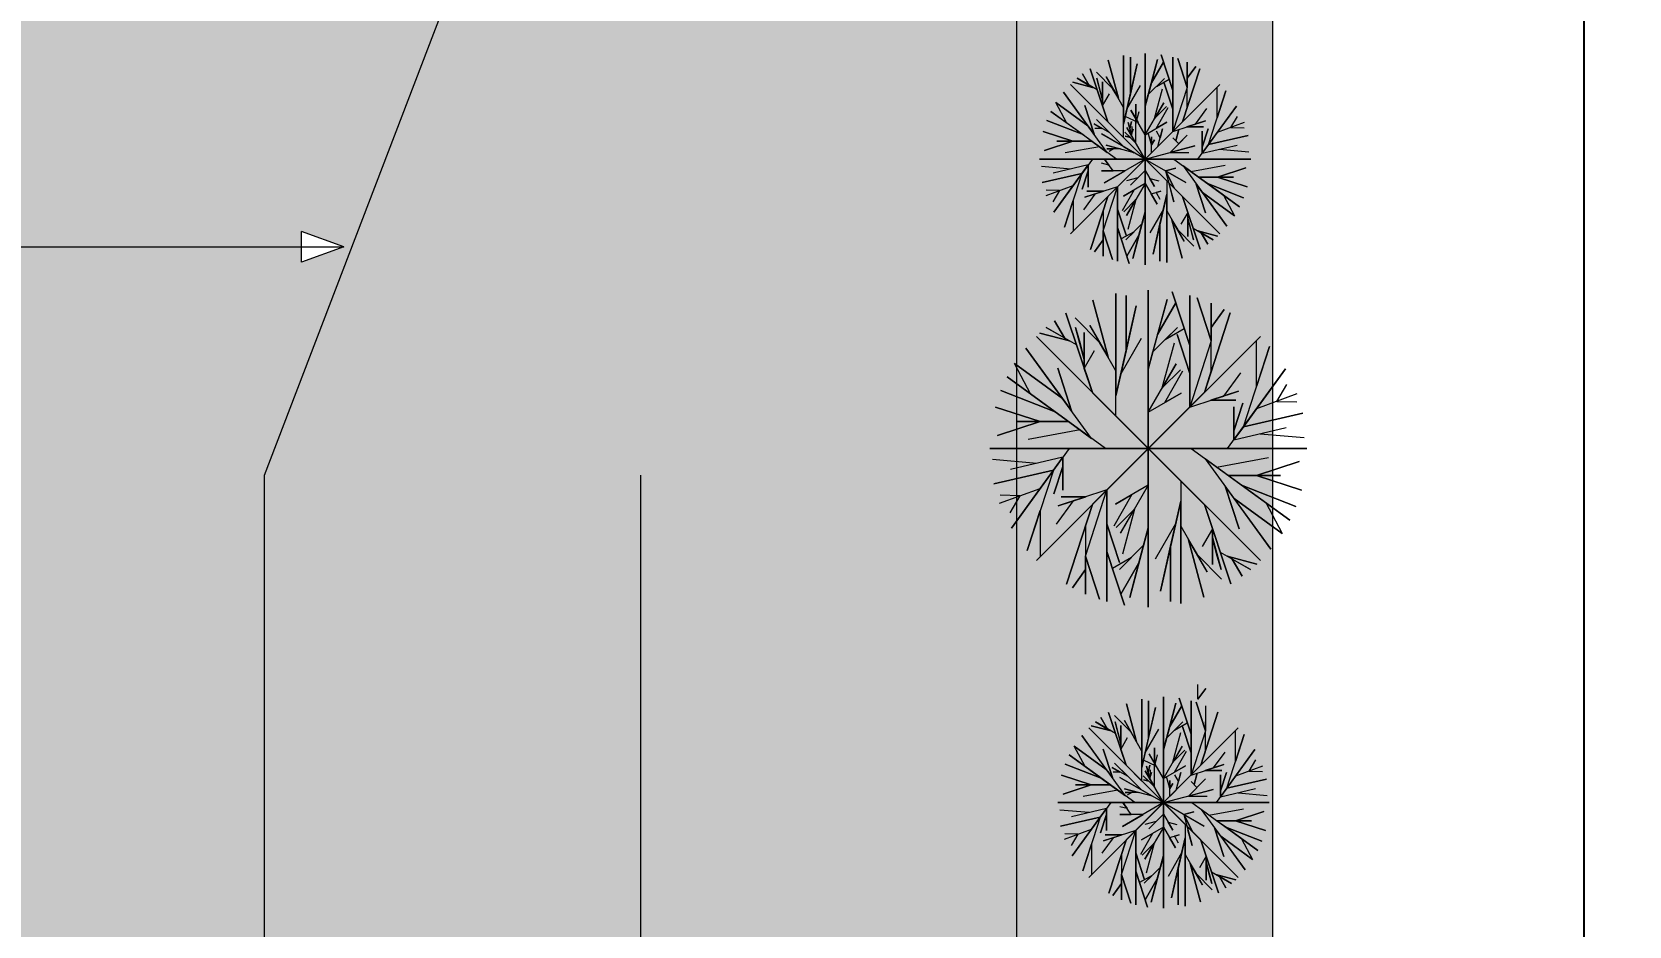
# Model space of a CAD drawing. Header units: millimetres. Extents: x 0 to 241, y -16 to 86.
# Drawn here: x 210.1 to 220.72, y -10.4 to -4.46 of the extents above; entities that cross this region are included whole.
import ezdxf

# ---------------------------------------------------------------- set-up
doc = ezdxf.new("R2010")
doc.units = ezdxf.units.MM
for name, color, linetype, lineweight in [('Warstwa1', 92, 'Continuous', 15), ('Warstwa2', 30, 'Continuous', 15), ('Warstwa3', 7, 'Continuous', 15), ('Warstwa4', 91, 'Continuous', 20)]:
    doc.layers.add(name, color=color, linetype=linetype, lineweight=lineweight)
doc.layers.add('Warstwa5', color=7, linetype='Continuous', lineweight=15, true_color=0x9bc7df)
doc.layers.add('Warstwa8', color=7, linetype='Continuous', lineweight=18, true_color=0xededed)
doc.styles.get("Standard").update_dxf_attribs({"font": 'arial.ttf'})
doc.dimstyles.new('Kopia ISO-25', dxfattribs={"dimtxt": 0.5, "dimasz": 0.5, "dimexe": 0.3, "dimexo": 0, "dimgap": 0.3, "dimtad": 1, "dimdec": 0, "dimtxsty": 'Standard', "dimcen": 2.5, "dimadec": 0, "dimazin": 0, "dimtfac": 1, "dimtdec": 0, "dimtmove": 0, "dimatfit": 3, "dimfxl": 1, "dimarcsym": 0})

# ---------------------------------------------------------------- blocks, each defined once
blk = doc.blocks.new('*D14')
at = {"layer": 'Defpoints', "color": 0, "transparency": 16777216}
for p in [(218.35, 26.2), (218.35, -14.2), (220.418, -14.2)]:
    blk.add_point(p, dxfattribs=at)
at = {"layer": 'Warstwa3', "color": 0, "lineweight": -2, "transparency": 16777216}
for p, q in [((218.35, 26.2), (220.718, 26.2)), ((220.418, 25.7), (220.418, -13.7)), ((218.35, -14.2), (220.718, -14.2))]:
    blk.add_line(p, q, dxfattribs=at)
at = {"layer": 'Warstwa3', "color": 0, "transparency": 16777216}
for points in [[(220.335, 25.7), (220.501, 25.7), (220.418, 26.2)], [(220.335, -13.7), (220.501, -13.7), (220.418, -14.2)]]:
    blk.add_solid(points, dxfattribs=at)
at = {"layer": 'Warstwa3', "color": 0, "transparency": 16777216, "insert": (219.863, 6), "char_height": 0.5, "attachment_point": 5, "rotation": 90}
blk.add_mtext('40', dxfattribs=at)

msp = doc.modelspace()

# ---------------------------------------------------------------- hatches: boundary and pattern name
at = {"layer": 'Warstwa4'}
h = msp.add_hatch(color=256, dxfattribs=at)
h.set_gradient(color1=(127, 255, 127), color2=(127, 255, 127), tint=1)
h.paths.add_polyline_path([(191.5, -14.2), (218.35, -14.2), (218.35, 26.2), (199.596, 26.887), (199.596, 26.817), (199.596, 26.123), (206.729, 25.763), (206.729, 24.246), (216.65, 23.887), (216.65, -12.4), (214.3, -12.4), (193.6, -12.4), (193.5, -12.4), (193.5, 27.11), (191.5, 27.184)])
at = {"layer": 'Warstwa8'}
h = msp.add_hatch(dxfattribs=at)
h.set_pattern_fill('ANSI37', color=256, scale=0.001, angle=90, style=0)
h.set_pattern_definition([(135, (218.5, -14.2), (-0.00224506403, -0.00224506403), []), (225, (218.5, -14.2), (0.00224506403, -0.00224506403), [])])
h.paths.add_polyline_path([(193.5, 20.41), (193.5, 11.7), (196.436, 11.7, 0.414214), (197.136, 11), (199.8, 11), (205.68, 11), (205.336, 10.555, -0.414214), (205.636, 10.255), (209.38, 10.255), (209.38, -0.372, 0.414214), (210.88, -1.872), (216.65, -1.872), (216.65, 0.132), (216.638, 0.141), (216.529, 0.345), (216.65, 0.257), (216.65, 3.482), (216.555, 3.66), (216.65, 3.591), (216.65, 7.841), (216.62, 7.863), (216.499, 8.09), (216.65, 7.98), (216.65, 12.791), (216.361, 12.685), (216.361, 12.592), (213.961, 12.592), (213.961, 14.442), (212.811, 14.442, -0.414214), (213.961, 15.592, -0.414214), (212.811, 16.742), (213.961, 16.742), (213.961, 18.592), (216.361, 18.592), (216.361, 17.321), (216.65, 17.321), (216.65, 17.783), (216.562, 17.948), (216.65, 17.884), (216.65, 22.491), (216.621, 22.512), (216.5, 22.739), (216.65, 22.63), (216.65, 23.887), (206.729, 24.246), (206.729, 25.763), (199.596, 26.123), (199.596, 26.41), (196.436, 26.41), (196.436, 20.41)])
h.paths.add_polyline_path([(197.188, 15.222), (198.788, 15.222), (198.788, 14.222), (197.188, 14.222)], flags=16)
h.paths.add_polyline_path([(197.188, 13.922), (198.788, 13.922), (198.788, 12.922), (197.188, 12.922)], flags=16)
h.paths.add_polyline_path([(197.188, 12.622), (198.788, 12.622), (198.788, 11.622), (197.188, 11.622)], flags=16)
h.paths.add_polyline_path([(201.476, 14.59), (201.576, 14.59), (201.576, 13.29), (201.476, 13.29)], flags=16)
h.paths.add_polyline_path([(201.476, 13.11), (201.576, 13.11), (201.576, 11.81), (201.476, 11.81)], flags=16)
h.paths.add_polyline_path([(201.925, 18.069), (202.212, 18.156), (202.201, 17.951)], flags=16)
h.paths.add_polyline_path([(200.986, 22.102), (201.05, 23.25), (200.201, 23.298), (200.335, 25.694), (206.326, 25.359), (206.192, 22.963), (202.198, 23.186, -0.414214)], flags=16)
h.paths.add_polyline_path([(204.682, 14.888), (205.282, 14.888), (205.282, 14.188), (204.682, 14.188)], flags=16)
h.paths.add_polyline_path([(204.682, 14.038), (205.282, 14.038), (205.282, 13.338), (204.682, 13.338)], flags=16)
h.paths.add_polyline_path([(204.682, 13.188), (205.282, 13.188), (205.282, 12.488), (204.682, 12.488)], flags=16)
h.paths.add_polyline_path([(204.682, 12.338), (205.282, 12.338), (205.282, 11.638), (204.682, 11.638)], flags=16)
h.paths.add_polyline_path([(209.743, 13.877), (209.843, 13.877), (209.843, 12.577), (209.743, 12.577)], flags=16)
h.paths.add_polyline_path([(209.743, 12.377), (209.843, 12.377), (209.843, 11.077), (209.743, 11.077)], flags=16)
h.paths.add_polyline_path([(209.743, 10.897), (209.843, 10.897), (209.843, 9.597), (209.743, 9.597)], flags=16)
h.paths.add_polyline_path([(208.853, 21.448), (208.921, 23.847), (214.918, 23.678), (214.851, 21.279), (213.002, 21.331), (212.969, 20.182, -0.414214), (211.852, 21.363, -0.414214), (210.67, 20.246), (210.703, 21.396)], flags=16)
h.paths.add_polyline_path([(212.693, 10.797), (216.193, 10.797), (216.193, 9.097), (212.693, 9.097), (212.693, 9.797, -1), (212.693, 10.097)], flags=16)
h.paths.add_polyline_path([(212.693, 8.697), (216.193, 8.697), (216.193, 6.997), (212.693, 6.997), (212.693, 7.697, -1), (212.693, 7.997)], flags=16)
h.paths.add_polyline_path([(212.693, 6.597), (216.193, 6.597), (216.193, 4.897), (212.693, 4.897), (212.693, 5.597, -1), (212.693, 5.897)], flags=16)
h.paths.add_polyline_path([(212.693, 4.497), (216.193, 4.497), (216.193, 2.797), (212.693, 2.797), (212.693, 3.497, -1), (212.693, 3.797)], flags=16)
h.paths.add_polyline_path([(212.693, 2.397), (216.193, 2.397), (216.193, 0.697), (212.693, 0.697), (212.693, 1.397, -1), (212.693, 1.697)], flags=16)
h.paths.add_polyline_path([(212.693, 0.297), (216.193, 0.297), (216.193, -1.403), (212.693, -1.403), (212.693, -0.703, -1), (212.693, -0.403)], flags=16)
h.paths.add_polyline_path([(205.636, 10.255), (205.636, -0.372), (209.38, -0.372), (209.38, 10.255)], flags=17)
h.paths.add_polyline_path([(207.874, 8.247), (207.977, 8.529), (208.08, 8.247)], flags=16)
h.paths.add_polyline_path([(193.5, 11.7), (193.5, -3.606), (197.375, -3.606, -0.198912), (196.936, -2.545), (196.936, 10.255, -0.414214), (197.236, 10.555), (205.336, 10.555), (205.68, 11), (199.8, 11), (197.136, 11, -0.414214), (196.436, 11.7)])
h.paths.add_polyline_path([(194.998, 7.351), (194.896, 7.633), (195.101, 7.633)], flags=16)
h.paths.add_polyline_path([(213.765, -1.872), (211.65, -7.4), (211.65, -12.4), (216.635, -12.4), (216.65, -12.353), (216.65, -11.403), (216.539, -11.194), (216.65, -11.275), (216.65, -6.689), (216.634, -6.659), (216.65, -6.671), (216.65, -2.684), (216.594, -2.579), (216.65, -2.62), (216.65, -1.872)])
h.paths.add_polyline_path([(209.38, -0.372), (205.636, -0.372), (205.636, -2.545), (208.65, -7.4), (208.65, -12.4), (209.085, -12.4), (209.124, -12.334), (209.145, -12.4), (211.65, -12.4), (211.65, -7.4), (213.765, -1.872), (210.88, -1.872, -0.414214)])
h.paths.add_polyline_path([(211.895, -5.781), (212.176, -5.884), (211.895, -5.986)], flags=16)
h.paths.add_polyline_path([(208.476, -1.991), (208.414, -1.698), (208.65, -1.882)], flags=16)
h.paths.add_polyline_path([(205.636, -2.545, -0.414214), (204.136, -4.045), (203.15, -4.045), (203.15, -7.4), (203.15, -12.4), (208.65, -12.4), (208.65, -7.4)])
h.paths.add_polyline_path([(198.436, -4.045, -0.198912), (197.375, -3.606), (193.5, -3.606), (193.5, -12.398), (193.523, -12.4), (197.19, -12.4), (197.19, -12.286), (197.2, -7.4), (197.2, -12.4), (197.357, -12.4), (197.373, -12.372), (197.382, -12.4), (203.15, -12.4), (203.15, -7.4), (203.15, -4.045)])
h.paths.add_polyline_path([(201.75, -5.781), (202.032, -5.884), (201.75, -5.986)], flags=16)
h.paths.add_polyline_path([(195.841, -10.098), (195.841, -10.033, 1.765487), (194.67, -9.177), (194.618, -9.103, -1.717481)], flags=16)
h.paths.add_polyline_path([(195.79, -9.718), (195.79, -10.69, -0.955498), (195.76, -11.348, -0.955498), (195.73, -10.69), (195.73, -10.103), (195.17, -10.103), (195.17, -10.043), (195.73, -10.043), (195.73, -9.778), (194.93, -9.778), (194.271, -8.836), (193.917, -8.87), (193.912, -8.811), (194.311, -8.776), (194.97, -9.718)], flags=16)
h.paths.add_polyline_path([(197.136, 10.255), (197.136, 1.955), (205.436, 1.955), (205.436, 10.255)], flags=17)
h.paths.add_polyline_path([(199.736, 3.355), (199.736, 2.205, -0.414214), (198.586, 3.355, -0.414214), (197.436, 2.205), (197.436, 3.355), (197.436, 10.055), (198.436, 10.055, -1), (198.736, 10.055), (199.736, 10.055)], flags=16)
h.paths.add_polyline_path([(200.136, 10.055), (201.136, 10.055, -1), (201.436, 10.055), (202.436, 10.055), (202.436, 3.355), (202.436, 2.205, -0.414214), (201.286, 3.355, -0.414214), (200.136, 2.205), (200.136, 3.355)], flags=16)
h.paths.add_polyline_path([(199.836, 9.205), (199.836, 9.405), (200.036, 9.405), (200.036, 9.205)], flags=16)
h.paths.add_polyline_path([(200.036, 4.105), (200.036, 3.905), (199.836, 3.905), (199.836, 4.105)], flags=16)
h.paths.add_polyline_path([(202.836, 10.055), (203.836, 10.055, -1), (204.136, 10.055), (205.136, 10.055), (205.136, 3.355), (205.136, 2.205, -0.414214), (203.986, 3.355, -0.414214), (202.836, 2.205), (202.836, 3.355)], flags=16)
h.paths.add_polyline_path([(197.386, 9.205), (197.186, 9.205), (197.186, 9.405), (197.386, 9.405)], flags=16)
h.paths.add_polyline_path([(202.536, 9.205), (202.536, 9.405), (202.736, 9.405), (202.736, 9.205)], flags=16)
h.paths.add_polyline_path([(197.386, 4.105), (197.386, 3.905), (197.186, 3.905), (197.186, 4.105)], flags=16)
h.paths.add_polyline_path([(202.536, 4.105), (202.736, 4.105), (202.736, 3.905), (202.536, 3.905)], flags=16)
h.paths.add_polyline_path([(205.185, 9.258), (205.185, 9.458), (205.385, 9.458), (205.385, 9.258)], flags=16)
h.paths.add_polyline_path([(205.185, 4.158), (205.385, 4.158), (205.385, 3.958), (205.185, 3.958)], flags=16)
h.paths.add_polyline_path([(198.746, 21.663), (198.746, 25.48), (197.098, 25.48), (197.098, 21.663)], flags=24)

# ---------------------------------------------------------------- linework, layer by layer
at = {"layer": 'Warstwa1'}
for p, q in [((217.324, -4.896), (217.256, -4.643)), ((217.256, -4.643), (217.324, -4.896)), ((217.359, -5.157), (217.359, -4.613)), ((217.359, -4.613), (217.359, -4.957)), ((217.359, -5.068), (217.449, -4.668)), ((217.404, -4.868), (217.404, -4.623)), ((217.404, -4.623), (217.404, -4.868)), ((217.449, -4.668), (217.404, -4.868)), ((217.502, -6.003), (217.502, -4.599)), ((217.502, -4.599), (217.502, -5.301)), ((217.502, -5.301), (217.502, -4.599)), ((217.502, -4.599), (217.502, -6.003)), ((217.502, -4.95), (217.585, -4.64)), ((217.585, -4.64), (217.544, -4.795)), ((217.544, -4.795), (217.624, -4.656)), ((217.624, -4.656), (217.544, -4.795)), ((217.685, -4.845), (217.608, -4.607)), ((217.608, -4.607), (217.685, -4.845)), ((217.685, -4.845), (217.685, -4.623)), ((217.685, -4.623), (217.685, -4.968)), ((217.781, -4.824), (217.719, -4.633)), ((217.719, -4.633), (217.781, -4.824)), ((217.781, -4.764), (217.781, -4.656)), ((217.781, -4.656), (217.781, -4.824)), ((217.183, -4.841), (217.049, -4.764)), ((217.049, -4.764), (217.13, -4.811)), ((217.13, -4.811), (217.086, -4.735)), ((217.086, -4.735), (217.13, -4.811)), ((217.254, -5.052), (217.137, -4.702)), ((217.137, -4.702), (217.254, -5.052)), ((217.286, -4.831), (217.178, -4.723)), ((217.218, -4.906), (217.18, -4.764)), ((217.18, -4.764), (217.199, -4.835)), ((217.359, -4.957), (217.242, -4.755)), ((217.242, -4.755), (217.324, -4.896)), ((217.523, -4.872), (217.63, -4.765)), ((217.63, -4.765), (217.577, -4.819)), ((217.577, -4.819), (217.661, -4.77)), ((217.75, -5.052), (217.865, -4.7)), ((217.865, -4.7), (217.75, -5.052)), ((217.781, -4.764), (217.839, -4.685)), ((217.839, -4.685), (217.781, -4.764)), ((217.781, -4.959), (217.781, -4.764)), ((217.25, -5.256), (216.959, -4.855)), ((216.959, -4.855), (217.122, -5.079)), ((217.502, -5.301), (217.006, -4.804)), ((217.006, -4.804), (217.998, -5.797)), ((217.006, -5.797), (217.998, -4.804)), ((217.153, -4.824), (217.021, -4.789)), ((217.021, -4.789), (217.153, -4.824)), ((217.13, -4.811), (217.153, -4.824)), ((217.199, -4.835), (217.218, -4.906)), ((217.218, -4.946), (217.218, -4.787)), ((217.218, -4.787), (217.218, -4.946)), ((217.218, -4.946), (217.218, -4.867)), ((217.218, -4.867), (217.218, -4.906)), ((217.218, -4.946), (217.264, -4.867)), ((217.324, -4.896), (217.286, -4.831)), ((217.404, -4.868), (217.359, -5.068)), ((217.381, -4.968), (217.472, -4.811)), ((217.544, -4.795), (217.502, -4.95)), ((217.502, -5.301), (217.998, -4.804)), ((217.502, -4.95), (217.523, -4.872)), ((217.564, -5.032), (217.617, -4.833)), ((217.685, -4.968), (217.629, -4.796)), ((217.629, -4.796), (217.685, -4.968)), ((217.781, -4.824), (217.685, -5.117)), ((217.685, -5.117), (217.685, -4.845)), ((217.923, -5.204), (218.039, -4.848)), ((217.981, -5.026), (217.981, -4.822)), ((218.039, -4.848), (217.981, -5.026)), ((217.312, -5.301), (216.876, -4.984)), ((216.876, -4.984), (217.089, -5.138)), ((217.122, -5.079), (216.909, -4.924)), ((216.909, -4.924), (217.122, -5.079)), ((216.982, -5.061), (216.909, -4.924)), ((217.162, -5.134), (217.1, -4.944)), ((217.1, -4.944), (217.162, -5.134)), ((217.218, -4.906), (217.218, -4.946)), ((217.254, -5.052), (217.218, -4.946)), ((217.359, -4.957), (217.359, -5.068)), ((217.359, -5.068), (217.381, -4.968)), ((217.502, -5.139), (217.407, -4.975)), ((217.407, -4.975), (217.455, -5.057)), ((217.441, -5.195), (217.441, -4.935)), ((217.441, -4.935), (217.441, -5.065)), ((217.441, -5.065), (217.463, -4.984)), ((217.502, -5.139), (217.625, -4.926)), ((217.502, -4.95), (217.502, -5.139)), ((217.625, -4.926), (217.564, -5.032)), ((217.564, -5.032), (217.644, -4.952)), ((217.644, -4.952), (217.564, -5.032)), ((217.575, -5.097), (217.655, -4.957)), ((217.685, -4.968), (217.685, -5.117)), ((217.75, -5.052), (217.781, -4.959)), ((217.836, -5.069), (217.911, -4.965)), ((217.853, -5.301), (218.109, -4.948)), ((218.109, -4.948), (217.981, -5.124)), ((217.089, -5.138), (216.849, -5.044)), ((216.849, -5.044), (217.089, -5.138)), ((217.122, -5.079), (217.162, -5.134)), ((217.267, -5.127), (217.162, -5.066)), ((217.162, -5.066), (217.214, -5.097)), ((217.357, -5.217), (217.178, -5.038)), ((217.178, -5.038), (217.267, -5.127)), ((217.254, -5.052), (217.254, -5.052)), ((217.254, -5.052), (217.359, -5.157)), ((217.455, -5.057), (217.37, -5.018)), ((217.502, -5.301), (217.38, -5.09)), ((217.38, -5.09), (217.441, -5.195)), ((217.411, -5.142), (217.388, -5.058)), ((217.388, -5.058), (217.399, -5.1)), ((217.399, -5.1), (217.412, -5.051)), ((217.412, -5.051), (217.399, -5.1)), ((217.416, -5.122), (217.416, -5.083)), ((217.75, -5.052), (217.502, -5.301)), ((217.502, -5.139), (217.647, -5.055)), ((217.647, -5.055), (217.575, -5.097)), ((217.685, -5.117), (217.902, -5.047)), ((217.902, -5.047), (217.779, -5.087)), ((217.779, -5.087), (217.836, -5.069)), ((217.779, -5.087), (217.889, -5.087)), ((217.889, -5.087), (217.779, -5.087)), ((218.161, -5.058), (217.981, -5.124)), ((218.161, -5.058), (217.981, -5.124)), ((218.071, -5.091), (218.115, -5.017)), ((218.071, -5.091), (218.071, -5.091)), ((218.071, -5.091), (218.159, -5.094)), ((218.161, -5.058), (218.161, -5.058)), ((218.161, -5.058), (218.161, -5.058)), ((218.161, -5.058), (218.161, -5.058)), ((218.161, -5.058), (218.161, -5.058)), ((218.161, -5.058), (218.161, -5.058)), ((218.161, -5.058), (218.161, -5.058)), ((217.022, -5.182), (216.824, -5.117)), ((216.824, -5.117), (217.022, -5.182)), ((217.022, -5.182), (216.834, -5.243)), ((216.834, -5.243), (217.022, -5.182)), ((217.148, -5.182), (216.916, -5.182)), ((216.916, -5.182), (217.022, -5.182)), ((217.022, -5.182), (217.148, -5.182)), ((217.089, -5.138), (217.148, -5.182)), ((217.148, -5.182), (217.25, -5.256)), ((217.214, -5.097), (217.167, -5.097)), ((217.502, -5.301), (217.211, -5.133)), ((217.211, -5.133), (217.357, -5.217)), ((217.441, -5.195), (217.367, -5.121)), ((217.367, -5.121), (217.404, -5.158)), ((217.404, -5.158), (217.369, -5.149)), ((217.369, -5.149), (217.404, -5.158)), ((217.399, -5.1), (217.411, -5.142)), ((217.411, -5.142), (217.422, -5.101)), ((217.422, -5.101), (217.416, -5.122)), ((217.544, -5.206), (217.523, -5.127)), ((217.544, -5.259), (217.544, -5.153)), ((217.544, -5.153), (217.544, -5.206)), ((217.544, -5.206), (217.563, -5.172)), ((217.563, -5.172), (217.544, -5.206)), ((217.601, -5.159), (217.577, -5.116)), ((217.586, -5.217), (217.617, -5.1)), ((217.617, -5.1), (217.601, -5.159)), ((217.668, -5.256), (217.782, -5.142)), ((217.725, -5.199), (217.685, -5.159)), ((217.685, -5.159), (217.705, -5.179)), ((217.705, -5.179), (217.725, -5.105)), ((217.725, -5.105), (217.705, -5.179)), ((217.782, -5.142), (217.725, -5.199)), ((217.881, -5.222), (217.921, -5.1)), ((217.921, -5.1), (217.881, -5.222)), ((217.881, -5.262), (217.881, -5.116)), ((217.881, -5.116), (217.881, -5.222)), ((217.981, -5.124), (217.923, -5.204)), ((217.923, -5.204), (218.186, -5.144)), ((218.186, -5.144), (217.923, -5.204)), ((217.981, -5.124), (217.981, -5.124)), ((217.981, -5.124), (217.981, -5.124)), ((217.981, -5.124), (217.981, -5.124)), ((217.502, -5.301), (216.8, -5.301)), ((216.8, -5.301), (218.204, -5.301)), ((217.354, -5.301), (216.8, -5.301)), ((217.151, -5.301), (216.895, -5.653)), ((217.199, -5.219), (216.97, -5.26)), ((217.502, -5.301), (217.006, -5.797)), ((217.151, -5.301), (217.354, -5.301)), ((217.151, -5.301), (217.312, -5.301)), ((217.502, -5.301), (217.23, -5.458)), ((217.289, -5.379), (217.232, -5.301)), ((217.232, -5.301), (217.26, -5.34)), ((217.429, -5.258), (217.242, -5.208)), ((217.242, -5.208), (217.335, -5.233)), ((217.335, -5.233), (217.248, -5.233)), ((217.248, -5.233), (217.291, -5.233)), ((217.254, -5.549), (217.502, -5.301)), ((217.291, -5.233), (217.262, -5.25)), ((217.357, -5.217), (217.429, -5.258)), ((217.502, -5.301), (217.833, -5.212)), ((217.502, -5.301), (217.586, -5.217)), ((217.502, -5.301), (217.502, -6.003)), ((218.204, -5.301), (217.502, -5.301)), ((217.998, -5.797), (217.502, -5.301)), ((217.502, -6.003), (217.502, -5.301)), ((217.502, -5.301), (218.204, -5.301)), ((217.502, -5.301), (217.998, -5.797)), ((217.502, -5.301), (217.772, -5.457)), ((217.853, -5.301), (217.65, -5.301)), ((217.65, -5.301), (218.204, -5.301)), ((217.833, -5.212), (217.668, -5.256)), ((217.668, -5.256), (217.793, -5.256)), ((217.853, -5.301), (217.692, -5.301)), ((217.692, -5.301), (218.128, -5.618)), ((217.923, -5.204), (217.881, -5.262)), ((217.881, -5.262), (218.113, -5.207)), ((217.881, -5.222), (217.881, -5.262)), ((217.997, -5.235), (218.192, -5.252)), ((217.007, -5.367), (216.812, -5.349)), ((217.081, -5.397), (216.818, -5.457)), ((216.818, -5.457), (217.081, -5.397)), ((217.123, -5.339), (216.891, -5.394)), ((217.081, -5.397), (216.965, -5.753)), ((217.023, -5.477), (217.081, -5.397)), ((217.081, -5.397), (217.123, -5.339)), ((217.123, -5.379), (217.083, -5.501)), ((217.083, -5.501), (217.123, -5.379)), ((217.123, -5.339), (217.123, -5.486)), ((217.123, -5.379), (217.123, -5.339)), ((217.123, -5.486), (217.123, -5.379)), ((217.26, -5.34), (217.211, -5.327)), ((217.366, -5.379), (217.211, -5.379)), ((217.211, -5.379), (217.289, -5.379)), ((217.23, -5.458), (217.366, -5.379)), ((217.502, -5.376), (217.405, -5.474)), ((217.502, -5.376), (217.563, -5.483)), ((217.637, -5.379), (217.705, -5.361)), ((217.705, -5.361), (217.637, -5.379)), ((217.772, -5.457), (217.637, -5.379)), ((217.637, -5.379), (217.698, -5.496)), ((217.698, -5.496), (217.637, -5.379)), ((217.637, -5.379), (217.692, -5.584)), ((217.856, -5.42), (217.754, -5.346)), ((217.754, -5.346), (218.045, -5.746)), ((217.805, -5.383), (218.034, -5.341)), ((217.982, -5.42), (218.17, -5.359)), ((218.17, -5.359), (217.982, -5.42)), ((216.843, -5.543), (217.023, -5.477)), ((216.843, -5.543), (217.023, -5.477)), ((216.933, -5.51), (216.845, -5.507)), ((216.933, -5.51), (216.889, -5.585)), ((216.895, -5.653), (217.023, -5.477)), ((216.933, -5.51), (216.933, -5.51)), ((217.023, -5.477), (217.023, -5.477)), ((217.023, -5.477), (217.023, -5.477)), ((217.023, -5.477), (217.023, -5.477)), ((217.319, -5.484), (217.102, -5.554)), ((217.102, -5.554), (217.225, -5.514)), ((217.225, -5.514), (217.115, -5.514)), ((217.115, -5.514), (217.225, -5.514)), ((217.225, -5.514), (217.168, -5.533)), ((217.223, -5.778), (217.319, -5.484)), ((217.319, -5.484), (217.319, -5.756)), ((217.319, -5.634), (217.319, -5.484)), ((217.429, -5.504), (217.349, -5.644)), ((217.502, -5.462), (217.357, -5.546)), ((217.357, -5.546), (217.429, -5.504)), ((217.453, -5.425), (217.378, -5.445)), ((217.502, -5.462), (217.379, -5.676)), ((217.405, -5.474), (217.453, -5.425)), ((217.502, -5.652), (217.502, -5.462)), ((217.502, -5.462), (217.582, -5.6)), ((217.563, -5.483), (217.533, -5.43)), ((217.533, -5.43), (217.592, -5.445)), ((217.542, -5.531), (217.607, -5.514)), ((217.607, -5.514), (217.574, -5.523)), ((217.75, -5.549), (217.645, -5.444)), ((217.645, -5.444), (217.645, -5.988)), ((217.692, -5.584), (217.665, -5.481)), ((217.882, -5.523), (217.842, -5.467)), ((217.842, -5.467), (217.904, -5.657)), ((217.904, -5.657), (217.842, -5.467)), ((217.916, -5.463), (217.856, -5.42)), ((217.856, -5.42), (218.088, -5.42)), ((217.982, -5.42), (217.856, -5.42)), ((218.128, -5.618), (217.916, -5.463)), ((217.916, -5.463), (218.155, -5.558)), ((218.155, -5.558), (217.916, -5.463)), ((218.088, -5.42), (217.982, -5.42)), ((217.982, -5.42), (218.18, -5.484)), ((218.18, -5.484), (217.982, -5.42)), ((216.843, -5.543), (216.843, -5.543)), ((216.843, -5.543), (216.843, -5.543)), ((216.843, -5.543), (216.843, -5.543)), ((216.843, -5.543), (216.843, -5.543)), ((216.843, -5.543), (216.843, -5.543)), ((216.843, -5.543), (216.843, -5.543)), ((216.965, -5.753), (217.023, -5.575)), ((217.023, -5.575), (217.023, -5.78)), ((217.168, -5.533), (217.093, -5.637)), ((217.254, -5.549), (217.139, -5.902)), ((217.139, -5.902), (217.254, -5.549)), ((217.254, -5.549), (217.223, -5.643)), ((217.44, -5.569), (217.36, -5.65)), ((217.36, -5.65), (217.44, -5.569)), ((217.379, -5.676), (217.44, -5.569)), ((217.44, -5.569), (217.387, -5.769)), ((217.582, -5.6), (217.542, -5.531)), ((217.645, -5.534), (217.556, -5.933)), ((217.574, -5.523), (217.599, -5.566)), ((217.6, -5.734), (217.645, -5.534)), ((217.645, -5.534), (217.623, -5.634)), ((217.645, -5.644), (217.645, -5.534)), ((217.75, -5.549), (217.868, -5.9)), ((217.868, -5.9), (217.75, -5.549)), ((217.75, -5.549), (217.75, -5.549)), ((217.75, -5.549), (217.786, -5.655)), ((218.045, -5.746), (217.882, -5.523)), ((217.882, -5.523), (218.095, -5.677)), ((218.095, -5.677), (217.882, -5.523)), ((218.022, -5.541), (218.095, -5.677)), ((217.223, -5.643), (217.223, -5.837)), ((217.319, -5.978), (217.319, -5.634)), ((217.319, -5.634), (217.375, -5.806)), ((217.375, -5.806), (217.319, -5.634)), ((217.481, -5.729), (217.374, -5.837)), ((217.502, -5.652), (217.419, -5.961)), ((217.461, -5.806), (217.502, -5.652)), ((217.502, -5.652), (217.481, -5.729)), ((217.623, -5.634), (217.533, -5.79)), ((217.645, -5.988), (217.645, -5.644)), ((217.645, -5.644), (217.762, -5.846)), ((217.762, -5.846), (217.68, -5.705)), ((217.68, -5.705), (217.748, -5.958)), ((217.748, -5.958), (217.68, -5.705)), ((217.68, -5.705), (217.718, -5.771)), ((217.786, -5.655), (217.74, -5.734)), ((217.786, -5.655), (217.786, -5.814)), ((217.786, -5.814), (217.786, -5.655)), ((217.786, -5.655), (217.786, -5.735)), ((217.786, -5.695), (217.786, -5.655)), ((217.786, -5.735), (217.786, -5.695)), ((217.786, -5.695), (217.824, -5.837)), ((217.805, -5.766), (217.786, -5.695)), ((217.223, -5.837), (217.166, -5.917)), ((217.166, -5.917), (217.223, -5.837)), ((217.223, -5.945), (217.223, -5.778)), ((217.223, -5.778), (217.285, -5.968)), ((217.285, -5.968), (217.223, -5.778)), ((217.223, -5.837), (217.223, -5.945)), ((217.319, -5.756), (217.396, -5.995)), ((217.396, -5.995), (217.319, -5.756)), ((217.319, -5.756), (217.319, -5.978)), ((217.428, -5.783), (217.343, -5.831)), ((217.374, -5.837), (217.428, -5.783)), ((217.461, -5.806), (217.38, -5.945)), ((217.38, -5.945), (217.461, -5.806)), ((217.419, -5.961), (217.461, -5.806)), ((217.556, -5.933), (217.6, -5.734)), ((217.6, -5.734), (217.6, -5.978)), ((217.6, -5.978), (217.6, -5.734)), ((217.718, -5.771), (217.826, -5.879)), ((217.824, -5.837), (217.805, -5.766)), ((217.821, -5.76), (217.955, -5.837)), ((217.874, -5.791), (217.851, -5.777)), ((217.851, -5.777), (217.983, -5.812)), ((217.983, -5.812), (217.851, -5.777)), ((217.955, -5.837), (217.874, -5.791)), ((217.874, -5.791), (217.918, -5.866)), ((217.918, -5.866), (217.874, -5.791)), ((217.256, -6.617), (217.154, -6.237)), ((217.154, -6.237), (217.256, -6.617)), ((217.308, -7.009), (217.308, -6.193)), ((217.308, -6.193), (217.308, -6.708)), ((217.376, -6.574), (217.376, -6.207)), ((217.376, -6.207), (217.376, -6.574)), ((217.523, -8.277), (217.523, -6.171)), ((217.523, -6.171), (217.523, -7.224)), ((217.523, -7.224), (217.523, -6.171)), ((217.523, -6.171), (217.523, -8.277)), ((217.523, -6.697), (217.648, -6.233)), ((217.648, -6.233), (217.585, -6.465)), ((217.585, -6.465), (217.706, -6.256)), ((217.706, -6.256), (217.585, -6.465)), ((217.798, -6.54), (217.682, -6.183)), ((217.682, -6.183), (217.798, -6.54)), ((217.798, -6.54), (217.798, -6.207)), ((217.798, -6.207), (217.798, -6.724)), ((217.941, -6.508), (217.848, -6.222)), ((217.848, -6.222), (217.941, -6.508)), ((217.941, -6.419), (217.941, -6.257)), ((217.941, -6.257), (217.941, -6.508)), ((217.151, -6.851), (216.975, -6.325)), ((216.975, -6.325), (217.151, -6.851)), ((217.199, -6.519), (217.037, -6.356)), ((217.308, -6.874), (217.443, -6.275)), ((217.443, -6.275), (217.376, -6.574)), ((217.896, -6.851), (218.067, -6.322)), ((218.067, -6.322), (217.896, -6.851)), ((217.941, -6.419), (218.028, -6.299)), ((218.028, -6.299), (217.941, -6.419)), ((217, -6.509), (216.802, -6.456)), ((216.802, -6.456), (217, -6.509)), ((217.045, -6.535), (216.844, -6.419)), ((216.844, -6.419), (216.965, -6.489)), ((216.965, -6.489), (216.9, -6.375)), ((216.9, -6.375), (216.965, -6.489)), ((217.097, -6.632), (217.04, -6.419)), ((217.04, -6.419), (217.069, -6.526)), ((217.097, -6.691), (217.097, -6.453)), ((217.097, -6.453), (217.097, -6.691)), ((217.308, -6.708), (217.134, -6.406)), ((217.134, -6.406), (217.256, -6.617)), ((217.585, -6.465), (217.523, -6.697)), ((217.554, -6.581), (217.716, -6.42)), ((217.716, -6.42), (217.635, -6.5)), ((217.635, -6.5), (217.761, -6.427)), ((217.798, -6.724), (217.714, -6.466)), ((217.714, -6.466), (217.798, -6.724)), ((217.941, -6.71), (217.941, -6.419)), ((217.145, -7.156), (216.709, -6.556)), ((216.709, -6.556), (216.953, -6.891)), ((217.523, -7.224), (216.779, -6.479)), ((216.779, -6.479), (218.268, -7.968)), ((216.779, -7.968), (218.268, -6.479)), ((216.965, -6.489), (217, -6.509)), ((217.069, -6.526), (217.097, -6.632)), ((217.097, -6.691), (217.097, -6.572)), ((217.097, -6.572), (217.097, -6.632)), ((217.097, -6.691), (217.166, -6.573)), ((217.256, -6.617), (217.199, -6.519)), ((217.376, -6.574), (217.308, -6.874)), ((217.342, -6.724), (217.478, -6.49)), ((217.523, -7.224), (218.268, -6.479)), ((217.616, -6.821), (217.696, -6.522)), ((217.941, -6.508), (217.798, -6.949)), ((217.798, -6.949), (217.798, -6.54)), ((218.155, -7.079), (218.328, -6.545)), ((218.242, -6.812), (218.242, -6.505)), ((218.328, -6.545), (218.242, -6.812)), ((216.953, -6.891), (216.634, -6.659)), ((216.634, -6.659), (216.953, -6.891)), ((216.743, -6.864), (216.634, -6.659)), ((217.097, -6.632), (217.097, -6.691)), ((217.523, -6.697), (217.554, -6.581)), ((217.523, -6.981), (217.708, -6.661)), ((217.708, -6.661), (217.616, -6.821)), ((217.239, -7.224), (216.584, -6.748)), ((216.584, -6.748), (216.903, -6.98)), ((217.013, -6.974), (216.921, -6.689)), ((216.921, -6.689), (217.013, -6.974)), ((217.151, -6.851), (217.097, -6.691)), ((217.308, -6.708), (217.308, -6.874)), ((217.308, -6.874), (217.342, -6.724)), ((217.523, -6.697), (217.523, -6.981)), ((217.616, -6.821), (217.736, -6.7)), ((217.736, -6.7), (217.616, -6.821)), ((217.632, -6.918), (217.753, -6.708)), ((217.798, -6.724), (217.798, -6.949)), ((217.896, -6.851), (217.941, -6.71)), ((218.024, -6.875), (218.137, -6.72)), ((218.05, -7.224), (218.434, -6.695)), ((218.434, -6.695), (218.242, -6.959)), ((216.903, -6.98), (216.543, -6.838)), ((216.543, -6.838), (216.903, -6.98)), ((216.953, -6.891), (217.013, -6.974)), ((217.151, -6.851), (217.151, -6.851)), ((217.151, -6.851), (217.308, -7.009)), ((217.896, -6.851), (217.523, -7.224)), ((217.523, -6.981), (217.741, -6.855)), ((217.741, -6.855), (217.632, -6.918)), ((217.798, -6.949), (218.123, -6.843)), ((218.123, -6.843), (217.938, -6.903)), ((217.938, -6.903), (218.024, -6.875)), ((218.511, -6.86), (218.242, -6.959)), ((218.511, -6.86), (218.242, -6.959)), ((218.377, -6.91), (218.443, -6.797)), ((218.511, -6.86), (218.511, -6.86)), ((218.511, -6.86), (218.511, -6.86)), ((218.511, -6.86), (218.511, -6.86)), ((218.511, -6.86), (218.511, -6.86)), ((218.511, -6.86), (218.511, -6.86)), ((218.511, -6.86), (218.511, -6.86)), ((216.804, -7.045), (216.507, -6.948)), ((216.507, -6.948), (216.804, -7.045)), ((216.903, -6.98), (216.993, -7.045)), ((217.938, -6.903), (218.104, -6.903)), ((218.104, -6.903), (217.938, -6.903)), ((218.092, -7.105), (218.151, -6.923)), ((218.151, -6.923), (218.092, -7.105)), ((218.092, -7.166), (218.092, -6.946)), ((218.092, -6.946), (218.092, -7.105)), ((218.242, -6.959), (218.155, -7.079)), ((218.155, -7.079), (218.55, -6.988)), ((218.55, -6.988), (218.155, -7.079)), ((218.242, -6.959), (218.242, -6.959)), ((218.242, -6.959), (218.242, -6.959)), ((218.242, -6.959), (218.242, -6.959)), ((218.377, -6.91), (218.377, -6.91)), ((218.377, -6.91), (218.509, -6.914)), ((216.804, -7.045), (216.521, -7.137)), ((216.521, -7.137), (216.804, -7.045)), ((216.993, -7.045), (216.645, -7.045)), ((216.645, -7.045), (216.804, -7.045)), ((217.069, -7.1), (216.725, -7.163)), ((216.804, -7.045), (216.993, -7.045)), ((216.993, -7.045), (217.145, -7.156)), ((218.155, -7.079), (218.092, -7.166)), ((218.092, -7.166), (218.44, -7.084)), ((218.092, -7.105), (218.092, -7.166)), ((218.266, -7.125), (218.558, -7.151)), ((217.523, -7.224), (216.47, -7.224)), ((216.47, -7.224), (218.576, -7.224)), ((217.301, -7.224), (216.47, -7.224)), ((216.781, -7.322), (216.488, -7.296)), ((216.955, -7.281), (216.607, -7.363)), ((216.997, -7.224), (216.613, -7.752)), ((217.523, -7.224), (216.779, -7.968)), ((216.892, -7.368), (216.955, -7.281)), ((216.955, -7.281), (216.955, -7.501)), ((216.955, -7.342), (216.955, -7.281)), ((216.997, -7.224), (217.301, -7.224)), ((216.997, -7.224), (217.239, -7.224)), ((217.151, -7.596), (217.523, -7.224)), ((217.523, -7.224), (217.523, -8.277)), ((218.576, -7.224), (217.523, -7.224)), ((218.268, -7.968), (217.523, -7.224)), ((217.523, -8.277), (217.523, -7.224)), ((217.523, -7.224), (218.576, -7.224)), ((217.523, -7.224), (218.268, -7.968)), ((218.05, -7.224), (217.746, -7.224)), ((217.746, -7.224), (218.576, -7.224)), ((218.05, -7.224), (217.808, -7.224)), ((217.808, -7.224), (218.463, -7.699)), ((218.054, -7.402), (217.901, -7.291)), ((217.901, -7.291), (218.337, -7.892)), ((217.977, -7.347), (218.322, -7.284)), ((218.243, -7.402), (218.525, -7.31)), ((218.525, -7.31), (218.243, -7.402)), ((216.892, -7.368), (216.497, -7.459)), ((216.497, -7.459), (216.892, -7.368)), ((216.892, -7.368), (216.718, -7.902)), ((216.805, -7.488), (216.892, -7.368)), ((216.955, -7.342), (216.895, -7.524)), ((216.895, -7.524), (216.955, -7.342)), ((216.955, -7.501), (216.955, -7.342)), ((218.143, -7.467), (218.054, -7.402)), ((218.054, -7.402), (218.402, -7.402)), ((218.243, -7.402), (218.054, -7.402)), ((218.402, -7.402), (218.243, -7.402)), ((218.243, -7.402), (218.54, -7.499)), ((218.54, -7.499), (218.243, -7.402)), ((216.535, -7.587), (216.805, -7.488)), ((216.535, -7.587), (216.805, -7.488)), ((216.67, -7.538), (216.538, -7.533)), ((216.613, -7.752), (216.805, -7.488)), ((216.805, -7.488), (216.805, -7.488)), ((216.805, -7.488), (216.805, -7.488)), ((216.805, -7.488), (216.805, -7.488)), ((217.248, -7.498), (216.923, -7.604)), ((217.105, -7.939), (217.248, -7.498)), ((217.248, -7.498), (217.248, -7.907)), ((217.248, -7.723), (217.248, -7.498)), ((217.414, -7.529), (217.293, -7.739)), ((217.523, -7.466), (217.305, -7.592)), ((217.305, -7.592), (217.414, -7.529)), ((217.523, -7.466), (217.338, -7.786)), ((217.523, -7.75), (217.523, -7.466)), ((217.896, -7.596), (217.738, -7.438)), ((217.738, -7.438), (217.738, -8.254)), ((218.094, -7.556), (218.033, -7.473)), ((218.033, -7.473), (218.126, -7.758)), ((218.126, -7.758), (218.033, -7.473)), ((218.463, -7.699), (218.143, -7.467)), ((218.143, -7.467), (218.503, -7.609)), ((218.503, -7.609), (218.143, -7.467)), ((216.535, -7.587), (216.535, -7.587)), ((216.535, -7.587), (216.535, -7.587)), ((216.535, -7.587), (216.535, -7.587)), ((216.535, -7.587), (216.535, -7.587)), ((216.535, -7.587), (216.535, -7.587)), ((216.535, -7.587), (216.535, -7.587)), ((216.67, -7.538), (216.603, -7.65)), ((216.67, -7.538), (216.67, -7.538)), ((216.718, -7.902), (216.805, -7.635)), ((216.805, -7.635), (216.805, -7.942)), ((217.023, -7.572), (216.91, -7.727)), ((216.923, -7.604), (217.108, -7.544)), ((217.108, -7.544), (216.943, -7.544)), ((216.943, -7.544), (217.108, -7.544)), ((217.151, -7.596), (216.979, -8.125)), ((216.979, -8.125), (217.151, -7.596)), ((217.108, -7.544), (217.023, -7.572)), ((217.151, -7.596), (217.105, -7.737)), ((217.431, -7.626), (217.31, -7.747)), ((217.31, -7.747), (217.431, -7.626)), ((217.338, -7.786), (217.431, -7.626)), ((217.431, -7.626), (217.351, -7.925)), ((217.738, -7.573), (217.604, -8.172)), ((217.671, -7.873), (217.738, -7.573)), ((217.738, -7.573), (217.704, -7.723)), ((217.738, -7.739), (217.738, -7.573)), ((217.896, -7.596), (218.071, -8.122)), ((218.071, -8.122), (217.896, -7.596)), ((217.896, -7.596), (217.896, -7.596)), ((217.896, -7.596), (217.949, -7.756)), ((218.337, -7.892), (218.094, -7.556)), ((218.094, -7.556), (218.412, -7.788)), ((218.412, -7.788), (218.094, -7.556)), ((218.303, -7.583), (218.412, -7.788)), ((217.105, -7.737), (217.105, -8.028)), ((217.248, -8.24), (217.248, -7.723)), ((217.248, -7.723), (217.332, -7.981)), ((217.332, -7.981), (217.248, -7.723)), ((217.704, -7.723), (217.569, -7.958)), ((217.738, -8.254), (217.738, -7.739)), ((217.738, -7.739), (217.913, -8.042)), ((217.523, -7.75), (217.399, -8.214)), ((217.461, -7.982), (217.523, -7.75)), ((217.523, -7.75), (217.492, -7.866)), ((217.913, -8.042), (217.791, -7.83)), ((217.791, -7.83), (217.892, -8.21)), ((217.892, -8.21), (217.791, -7.83)), ((217.791, -7.83), (217.847, -7.928)), ((217.949, -7.756), (217.881, -7.874)), ((217.949, -7.756), (217.949, -7.994)), ((217.949, -7.994), (217.949, -7.756)), ((217.949, -7.756), (217.949, -7.875)), ((217.949, -7.815), (217.949, -7.756)), ((217.949, -7.875), (217.949, -7.815)), ((217.949, -7.815), (218.006, -8.028)), ((217.977, -7.922), (217.949, -7.815)), ((217.105, -8.19), (217.105, -7.939)), ((217.105, -7.939), (217.198, -8.225)), ((217.198, -8.225), (217.105, -7.939)), ((217.248, -7.907), (217.365, -8.265)), ((217.365, -8.265), (217.248, -7.907)), ((217.248, -7.907), (217.248, -8.24)), ((217.411, -7.947), (217.285, -8.02)), ((217.492, -7.866), (217.331, -8.028)), ((217.331, -8.028), (217.411, -7.947)), ((217.604, -8.172), (217.671, -7.873)), ((217.671, -7.873), (217.671, -8.24)), ((217.671, -8.24), (217.671, -7.873)), ((217.847, -7.928), (218.01, -8.091)), ((218.006, -8.028), (217.977, -7.922)), ((218.001, -7.913), (218.202, -8.028)), ((218.081, -7.958), (218.046, -7.938)), ((218.046, -7.938), (218.244, -7.991)), ((218.244, -7.991), (218.046, -7.938)), ((218.202, -8.028), (218.081, -7.958)), ((218.081, -7.958), (218.147, -8.072)), ((218.147, -8.072), (218.081, -7.958)), ((217.105, -8.028), (217.018, -8.148)), ((217.018, -8.148), (217.105, -8.028)), ((217.105, -8.028), (217.105, -8.19)), ((217.461, -7.982), (217.341, -8.191)), ((217.341, -8.191), (217.461, -7.982)), ((217.399, -8.214), (217.461, -7.982)), ((217.853, -8.889), (217.853, -8.792)), ((217.48, -9.433), (217.48, -8.889)), ((217.48, -8.889), (217.48, -9.233)), ((217.525, -9.144), (217.525, -8.899)), ((217.525, -8.899), (217.525, -9.144)), ((217.624, -10.278), (217.624, -8.874)), ((217.624, -8.874), (217.624, -9.576)), ((217.624, -9.576), (217.624, -8.874)), ((217.624, -8.874), (217.624, -10.278)), ((217.807, -9.121), (217.729, -8.882)), ((217.729, -8.882), (217.807, -9.121)), ((217.807, -9.121), (217.807, -8.899)), ((217.807, -8.899), (217.807, -9.244)), ((217.902, -9.099), (217.84, -8.909)), ((217.84, -8.909), (217.902, -9.099)), ((217.853, -8.889), (217.906, -8.817)), ((217.906, -8.817), (217.853, -8.889)), ((217.252, -9.087), (217.208, -9.011)), ((217.208, -9.011), (217.252, -9.087)), ((217.375, -9.328), (217.258, -8.978)), ((217.258, -8.978), (217.375, -9.328)), ((217.408, -9.107), (217.299, -8.998)), ((217.445, -9.172), (217.377, -8.919)), ((217.377, -8.919), (217.445, -9.172)), ((217.48, -9.343), (217.57, -8.944)), ((217.57, -8.944), (217.525, -9.144)), ((217.624, -9.225), (217.706, -8.916)), ((217.706, -8.916), (217.665, -9.071)), ((217.665, -9.071), (217.745, -8.932)), ((217.745, -8.932), (217.665, -9.071)), ((217.872, -9.328), (217.986, -8.976)), ((217.986, -8.976), (217.872, -9.328)), ((217.902, -8.932), (217.902, -9.099)), ((217.624, -9.576), (217.127, -9.08)), ((217.127, -9.08), (218.12, -10.073)), ((217.127, -10.073), (218.12, -9.08)), ((217.275, -9.1), (217.143, -9.065)), ((217.143, -9.065), (217.275, -9.1)), ((217.305, -9.117), (217.171, -9.04)), ((217.171, -9.04), (217.252, -9.087)), ((217.252, -9.087), (217.275, -9.1)), ((217.34, -9.182), (217.302, -9.04)), ((217.302, -9.04), (217.321, -9.111)), ((217.321, -9.111), (217.34, -9.182)), ((217.34, -9.222), (217.34, -9.063)), ((217.34, -9.063), (217.34, -9.222)), ((217.48, -9.233), (217.364, -9.031)), ((217.364, -9.031), (217.445, -9.172)), ((217.445, -9.172), (217.408, -9.107)), ((217.503, -9.244), (217.593, -9.087)), ((217.665, -9.071), (217.624, -9.225)), ((217.624, -9.576), (218.12, -9.08)), ((217.644, -9.148), (217.752, -9.04)), ((217.685, -9.308), (217.739, -9.109)), ((217.752, -9.04), (217.698, -9.094)), ((217.698, -9.094), (217.782, -9.046)), ((217.807, -9.244), (217.751, -9.071)), ((217.751, -9.071), (217.807, -9.244)), ((217.902, -9.099), (217.807, -9.393)), ((217.807, -9.393), (217.807, -9.121)), ((217.902, -9.234), (217.902, -9.04)), ((218.045, -9.48), (218.16, -9.124)), ((218.103, -9.302), (218.103, -9.098)), ((218.16, -9.124), (218.103, -9.302)), ((217.243, -9.355), (217.031, -9.2)), ((217.031, -9.2), (217.243, -9.355)), ((217.104, -9.337), (217.031, -9.2)), ((217.372, -9.531), (217.081, -9.131)), ((217.081, -9.131), (217.243, -9.355)), ((217.284, -9.41), (217.222, -9.22)), ((217.222, -9.22), (217.284, -9.41)), ((217.34, -9.222), (217.34, -9.142)), ((217.34, -9.142), (217.34, -9.182)), ((217.34, -9.222), (217.385, -9.143)), ((217.34, -9.182), (217.34, -9.222)), ((217.375, -9.328), (217.34, -9.222)), ((217.525, -9.144), (217.48, -9.343)), ((217.48, -9.233), (217.48, -9.343)), ((217.563, -9.471), (217.563, -9.211)), ((217.563, -9.211), (217.563, -9.341)), ((217.624, -9.225), (217.644, -9.148)), ((217.624, -9.415), (217.747, -9.201)), ((217.624, -9.225), (217.624, -9.415)), ((217.747, -9.201), (217.685, -9.308)), ((217.685, -9.308), (217.766, -9.228)), ((217.766, -9.228), (217.685, -9.308)), ((217.696, -9.373), (217.777, -9.233)), ((217.872, -9.328), (217.902, -9.234)), ((217.975, -9.576), (218.231, -9.224)), ((218.231, -9.224), (218.103, -9.4)), ((217.21, -9.414), (216.97, -9.32)), ((216.97, -9.32), (217.21, -9.414)), ((217.434, -9.576), (216.997, -9.259)), ((216.997, -9.259), (217.21, -9.414)), ((217.478, -9.492), (217.299, -9.314)), ((217.299, -9.314), (217.389, -9.403)), ((217.375, -9.328), (217.375, -9.328)), ((217.375, -9.328), (217.48, -9.433)), ((217.48, -9.343), (217.503, -9.244)), ((217.576, -9.333), (217.492, -9.293)), ((217.532, -9.418), (217.51, -9.334)), ((217.51, -9.334), (217.521, -9.376)), ((217.521, -9.376), (217.534, -9.327)), ((217.534, -9.327), (217.521, -9.376)), ((217.624, -9.415), (217.529, -9.251)), ((217.529, -9.251), (217.576, -9.333)), ((217.563, -9.341), (217.585, -9.259)), ((217.872, -9.328), (217.624, -9.576)), ((217.624, -9.415), (217.769, -9.331)), ((217.769, -9.331), (217.696, -9.373)), ((217.807, -9.244), (217.807, -9.393)), ((217.807, -9.393), (218.024, -9.323)), ((218.024, -9.323), (217.9, -9.363)), ((217.957, -9.344), (218.033, -9.241)), ((218.282, -9.334), (218.103, -9.4)), ((218.282, -9.334), (218.103, -9.4)), ((218.193, -9.367), (218.237, -9.292)), ((218.282, -9.334), (218.282, -9.334)), ((218.282, -9.334), (218.282, -9.334)), ((218.282, -9.334), (218.282, -9.334)), ((218.282, -9.334), (218.282, -9.334)), ((218.282, -9.334), (218.282, -9.334)), ((218.282, -9.334), (218.282, -9.334)), ((217.144, -9.457), (216.946, -9.393)), ((216.946, -9.393), (217.144, -9.457)), ((217.21, -9.414), (217.27, -9.457)), ((217.243, -9.355), (217.284, -9.41)), ((217.389, -9.403), (217.283, -9.342)), ((217.283, -9.342), (217.336, -9.373)), ((217.336, -9.373), (217.289, -9.373)), ((217.624, -9.576), (217.333, -9.408)), ((217.333, -9.408), (217.478, -9.492)), ((217.563, -9.471), (217.489, -9.397)), ((217.489, -9.397), (217.526, -9.434)), ((217.526, -9.434), (217.491, -9.425)), ((217.491, -9.425), (217.526, -9.434)), ((217.624, -9.576), (217.502, -9.365)), ((217.502, -9.365), (217.563, -9.471)), ((217.521, -9.376), (217.532, -9.418)), ((217.532, -9.418), (217.543, -9.376)), ((217.538, -9.397), (217.538, -9.359)), ((217.543, -9.376), (217.538, -9.397)), ((217.665, -9.482), (217.644, -9.403)), ((217.665, -9.535), (217.665, -9.428)), ((217.665, -9.428), (217.665, -9.482)), ((217.723, -9.434), (217.699, -9.392)), ((217.707, -9.493), (217.739, -9.376)), ((217.739, -9.376), (217.723, -9.434)), ((217.789, -9.532), (217.904, -9.418)), ((217.846, -9.475), (217.807, -9.435)), ((217.807, -9.435), (217.827, -9.455)), ((217.827, -9.455), (217.847, -9.38)), ((217.847, -9.38), (217.827, -9.455)), ((217.904, -9.418), (217.846, -9.475)), ((217.9, -9.363), (217.957, -9.344)), ((217.9, -9.363), (218.011, -9.363)), ((218.011, -9.363), (217.9, -9.363)), ((218.003, -9.498), (218.042, -9.376)), ((218.042, -9.376), (218.003, -9.498)), ((218.003, -9.538), (218.003, -9.391)), ((218.003, -9.391), (218.003, -9.498)), ((218.103, -9.4), (218.045, -9.48)), ((218.045, -9.48), (218.308, -9.42)), ((218.308, -9.42), (218.045, -9.48)), ((218.103, -9.4), (218.103, -9.4)), ((218.103, -9.4), (218.103, -9.4)), ((218.103, -9.4), (218.103, -9.4)), ((218.193, -9.367), (218.193, -9.367)), ((218.193, -9.367), (218.281, -9.37)), ((217.144, -9.457), (216.956, -9.519)), ((216.956, -9.519), (217.144, -9.457)), ((217.27, -9.457), (217.038, -9.457)), ((217.038, -9.457), (217.144, -9.457)), ((217.321, -9.494), (217.091, -9.536)), ((217.144, -9.457), (217.27, -9.457)), ((217.27, -9.457), (217.372, -9.531)), ((217.55, -9.534), (217.364, -9.484)), ((217.364, -9.484), (217.457, -9.509)), ((217.457, -9.509), (217.369, -9.509)), ((217.369, -9.509), (217.413, -9.509)), ((217.413, -9.509), (217.383, -9.526)), ((217.478, -9.492), (217.55, -9.534)), ((217.624, -9.576), (217.955, -9.488)), ((217.624, -9.576), (217.707, -9.493)), ((217.665, -9.482), (217.685, -9.448)), ((217.685, -9.448), (217.665, -9.482)), ((217.955, -9.488), (217.789, -9.532)), ((217.789, -9.532), (217.914, -9.532)), ((218.045, -9.48), (218.003, -9.538)), ((218.003, -9.538), (218.235, -9.483)), ((218.003, -9.498), (218.003, -9.538)), ((218.119, -9.511), (218.313, -9.528)), ((217.624, -9.576), (216.922, -9.576)), ((216.922, -9.576), (218.326, -9.576)), ((217.475, -9.576), (216.922, -9.576)), ((217.129, -9.642), (216.934, -9.625)), ((217.245, -9.615), (217.013, -9.67)), ((217.273, -9.576), (217.016, -9.929)), ((217.624, -9.576), (217.127, -10.073)), ((217.202, -9.673), (217.245, -9.615)), ((217.245, -9.655), (217.205, -9.777)), ((217.205, -9.777), (217.245, -9.655)), ((217.245, -9.615), (217.245, -9.761)), ((217.245, -9.655), (217.245, -9.615)), ((217.245, -9.761), (217.245, -9.655)), ((217.273, -9.576), (217.475, -9.576)), ((217.273, -9.576), (217.434, -9.576)), ((217.382, -9.616), (217.333, -9.603)), ((217.488, -9.655), (217.333, -9.655)), ((217.333, -9.655), (217.41, -9.655)), ((217.624, -9.576), (217.352, -9.734)), ((217.352, -9.734), (217.488, -9.655)), ((217.41, -9.655), (217.353, -9.576)), ((217.353, -9.576), (217.382, -9.616)), ((217.375, -9.825), (217.624, -9.576)), ((217.624, -9.652), (217.526, -9.75)), ((217.624, -9.576), (217.624, -10.278)), ((218.326, -9.576), (217.624, -9.576)), ((218.12, -10.073), (217.624, -9.576)), ((217.624, -10.278), (217.624, -9.576)), ((217.624, -9.576), (218.326, -9.576)), ((217.624, -9.576), (218.12, -10.073)), ((217.624, -9.576), (217.894, -9.732)), ((217.624, -9.652), (217.685, -9.758)), ((217.759, -9.654), (217.826, -9.636)), ((217.826, -9.636), (217.759, -9.654)), ((217.894, -9.732), (217.759, -9.654)), ((217.759, -9.654), (217.819, -9.772)), ((217.819, -9.772), (217.759, -9.654)), ((217.759, -9.654), (217.814, -9.86)), ((217.975, -9.576), (217.772, -9.576)), ((217.772, -9.576), (218.326, -9.576)), ((217.975, -9.576), (217.813, -9.576)), ((217.813, -9.576), (218.25, -9.894)), ((217.977, -9.696), (217.875, -9.622)), ((217.875, -9.622), (218.166, -10.022)), ((217.926, -9.659), (218.156, -9.617)), ((218.103, -9.696), (218.291, -9.634)), ((218.291, -9.634), (218.103, -9.696)), ((217.202, -9.673), (216.939, -9.733)), ((216.939, -9.733), (217.202, -9.673)), ((216.965, -9.819), (217.145, -9.753)), ((216.965, -9.819), (217.145, -9.753)), ((217.016, -9.929), (217.145, -9.753)), ((217.202, -9.673), (217.087, -10.029)), ((217.145, -9.753), (217.202, -9.673)), ((217.145, -9.753), (217.145, -9.753)), ((217.145, -9.753), (217.145, -9.753)), ((217.145, -9.753), (217.145, -9.753)), ((217.44, -9.76), (217.224, -9.83)), ((217.345, -10.054), (217.44, -9.76)), ((217.44, -9.76), (217.44, -10.032)), ((217.44, -9.909), (217.44, -9.76)), ((217.624, -9.738), (217.478, -9.822)), ((217.575, -9.701), (217.499, -9.721)), ((217.624, -9.738), (217.5, -9.952)), ((217.526, -9.75), (217.575, -9.701)), ((217.624, -9.927), (217.624, -9.738)), ((217.624, -9.738), (217.703, -9.876)), ((217.685, -9.758), (217.654, -9.705)), ((217.654, -9.705), (217.713, -9.721)), ((217.872, -9.825), (217.767, -9.72)), ((217.767, -9.72), (217.767, -10.264)), ((217.814, -9.86), (217.786, -9.757)), ((218.004, -9.798), (217.963, -9.743)), ((217.963, -9.743), (218.025, -9.933)), ((218.025, -9.933), (217.963, -9.743)), ((218.037, -9.739), (217.977, -9.696)), ((217.977, -9.696), (218.209, -9.696)), ((218.103, -9.696), (217.977, -9.696)), ((218.25, -9.894), (218.037, -9.739)), ((218.037, -9.739), (218.277, -9.833)), ((218.277, -9.833), (218.037, -9.739)), ((218.209, -9.696), (218.103, -9.696)), ((218.103, -9.696), (218.301, -9.76)), ((218.301, -9.76), (218.103, -9.696)), ((216.965, -9.819), (216.965, -9.819)), ((216.965, -9.819), (216.965, -9.819)), ((216.965, -9.819), (216.965, -9.819)), ((216.965, -9.819), (216.965, -9.819)), ((216.965, -9.819), (216.965, -9.819)), ((216.965, -9.819), (216.965, -9.819)), ((217.055, -9.786), (216.967, -9.783)), ((217.055, -9.786), (217.01, -9.861)), ((217.055, -9.786), (217.055, -9.786)), ((217.087, -10.029), (217.145, -9.851)), ((217.145, -9.851), (217.145, -10.055)), ((217.29, -9.809), (217.215, -9.912)), ((217.224, -9.83), (217.347, -9.79)), ((217.347, -9.79), (217.237, -9.79)), ((217.237, -9.79), (217.347, -9.79)), ((217.375, -9.825), (217.261, -10.177)), ((217.261, -10.177), (217.375, -9.825)), ((217.347, -9.79), (217.29, -9.809)), ((217.375, -9.825), (217.345, -9.919)), ((217.551, -9.78), (217.47, -9.92)), ((217.478, -9.822), (217.551, -9.78)), ((217.562, -9.845), (217.481, -9.925)), ((217.481, -9.925), (217.562, -9.845)), ((217.5, -9.952), (217.562, -9.845)), ((217.562, -9.845), (217.509, -10.044)), ((217.663, -9.807), (217.728, -9.79)), ((217.703, -9.876), (217.663, -9.807)), ((217.767, -9.81), (217.677, -10.209)), ((217.728, -9.79), (217.696, -9.799)), ((217.696, -9.799), (217.721, -9.842)), ((217.722, -10.009), (217.767, -9.81)), ((217.767, -9.81), (217.744, -9.909)), ((217.767, -9.92), (217.767, -9.81)), ((217.872, -9.825), (217.989, -10.175)), ((217.989, -10.175), (217.872, -9.825)), ((217.872, -9.825), (217.872, -9.825)), ((217.872, -9.825), (217.907, -9.931)), ((218.166, -10.022), (218.004, -9.798)), ((218.004, -9.798), (218.216, -9.953)), ((218.216, -9.953), (218.004, -9.798)), ((218.143, -9.816), (218.216, -9.953)), ((217.345, -9.919), (217.345, -10.113)), ((217.44, -10.254), (217.44, -9.909)), ((217.44, -9.909), (217.496, -10.082)), ((217.496, -10.082), (217.44, -9.909)), ((217.624, -9.927), (217.541, -10.237)), ((217.582, -10.082), (217.624, -9.927)), ((217.624, -9.927), (217.603, -10.005)), ((217.744, -9.909), (217.654, -10.066)), ((217.767, -10.264), (217.767, -9.92)), ((217.767, -9.92), (217.883, -10.122)), ((217.907, -9.931), (217.862, -10.01)), ((217.907, -9.931), (217.907, -10.09)), ((217.907, -10.09), (217.907, -9.931)), ((217.907, -9.931), (217.907, -10.011)), ((217.907, -9.971), (217.907, -9.931)), ((217.907, -10.011), (217.907, -9.971)), ((217.907, -9.971), (217.945, -10.113)), ((217.926, -10.042), (217.907, -9.971)), ((217.345, -10.221), (217.345, -10.054)), ((217.345, -10.054), (217.407, -10.244)), ((217.407, -10.244), (217.345, -10.054)), ((217.44, -10.032), (217.518, -10.27)), ((217.518, -10.27), (217.44, -10.032)), ((217.44, -10.032), (217.44, -10.254)), ((217.549, -10.059), (217.465, -10.107)), ((217.603, -10.005), (217.495, -10.112)), ((217.495, -10.112), (217.549, -10.059)), ((217.582, -10.082), (217.502, -10.221)), ((217.502, -10.221), (217.582, -10.082)), ((217.541, -10.237), (217.582, -10.082)), ((217.677, -10.209), (217.722, -10.009)), ((217.722, -10.009), (217.722, -10.254)), ((217.722, -10.254), (217.722, -10.009)), ((217.883, -10.122), (217.802, -9.981)), ((217.802, -9.981), (217.87, -10.234)), ((217.87, -10.234), (217.802, -9.981)), ((217.802, -9.981), (217.84, -10.046)), ((217.84, -10.046), (217.948, -10.155)), ((217.945, -10.113), (217.926, -10.042)), ((217.942, -10.036), (218.076, -10.113)), ((217.996, -10.066), (217.972, -10.053)), ((217.972, -10.053), (218.104, -10.088)), ((218.104, -10.088), (217.972, -10.053)), ((218.076, -10.113), (217.996, -10.066)), ((217.996, -10.066), (218.039, -10.142)), ((218.039, -10.142), (217.996, -10.066)), ((217.345, -10.113), (217.287, -10.193)), ((217.287, -10.193), (217.345, -10.113)), ((217.345, -10.113), (217.345, -10.221))]:
    msp.add_line(p, q, dxfattribs=at)
at = {"layer": 'Warstwa2'}
msp.add_line((218.35, -14.2), (218.35, 26.2), dxfattribs=at)
at = {"layer": 'Warstwa3'}
msp.add_line((216.65, -12.4), (216.65, 23.887), dxfattribs=at)
at = {"layer": 'Warstwa5'}
for p, q in [((212.176, -5.884), (211.895, -5.781)), ((211.895, -5.986), (211.895, -5.781)), ((209.272, -5.884), (212.176, -5.884)), ((212.176, -5.884), (211.895, -5.986)), ((211.65, -12.4), (211.65, -7.4)), ((214.15, -12.4), (214.15, -7.4))]:
    msp.add_line(p, q, dxfattribs=at)
at = {"layer": 'Warstwa8'}
msp.add_line((211.65, -7.4), (213.765, -1.872), dxfattribs=at)

# ---------------------------------------------------------------- dimensions: what is measured, and where the dimension line sits
at = {"layer": 'Warstwa3'}
dim = msp.add_linear_dim(base=(220.418, -14.2), p1=(218.35, 26.2), p2=(218.35, -14.2), angle=90, dimstyle='Kopia ISO-25', dxfattribs=at)
dim.commit()
dim.dimension.update_dxf_attribs({"geometry": '*D14', "text_midpoint": (219.863, 6)})

doc.saveas('drawing.dxf')
